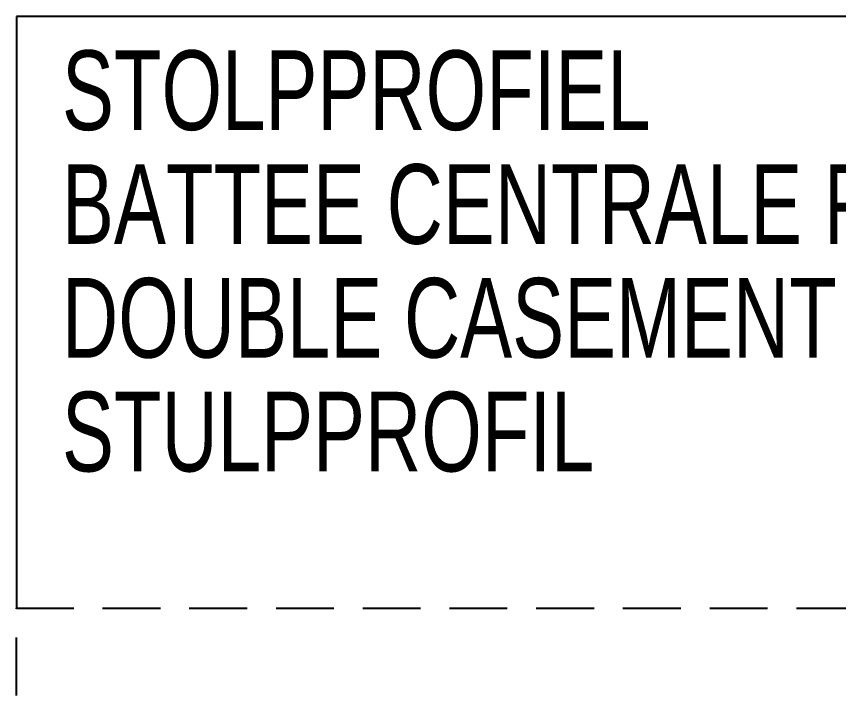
# Model space of a CAD drawing. Header units: millimetres. Extents: x -158 to 6343, y 4572 to 7765.
# Drawn here: x 3691 to 3871.6, y 4806.4 to 4957.6 of the extents above; entities that cross this region are included whole.
import ezdxf

# ---------------------------------------------------------------- set-up
doc = ezdxf.new("R2010")
doc.units = ezdxf.units.MM
doc.header["$LTSCALE"] = 0.2
doc.linetypes.add('DASHED2', pattern=[9.524999999999999, 6.35, -3.175])
for name, color, linetype in [('RI-LAYOUT', 7, 'Continuous'), ('RI-TEXT-GENERAL-DEU', 7, 'Continuous'), ('RI-TEXT-GENERAL-ENG', 7, 'Continuous'), ('RI-TEXT-GENERAL-FRA', 7, 'Continuous'), ('RI-TEXT-GENERAL-NL', 7, 'Continuous')]:
    doc.layers.add(name, color=color, linetype=linetype)
doc.styles.add('T8', font='arial.ttf', dxfattribs={"width": 0.7, "height": 3.5})

# ---------------------------------------------------------------- blocks, each defined once
blk = doc.blocks.new('info-text-ARCH-1')
at = {"layer": 'RI-TEXT-GENERAL-DEU', "style": 'T8', "width": 0.7}
blk.add_attdef('DEU', (2.5, 1.190873040000724), '', height=1.75, dxfattribs=at)
at = {"layer": 'RI-TEXT-GENERAL-ENG', "style": 'T8', "width": 0.7}
blk.add_attdef('ENG', (2.5, 3.690873040000724), '', height=1.75, dxfattribs=at)
at = {"layer": 'RI-TEXT-GENERAL-FRA', "style": 'T8', "width": 0.7}
blk.add_attdef('FRA', (2.5, 6.190873040000724), '', height=1.75, dxfattribs=at)
at = {"layer": 'RI-TEXT-GENERAL-NL', "style": 'T8', "width": 0.7}
blk.add_attdef('NED', (2.5, 8.690873040000724), '', height=1.75, dxfattribs=at)

msp = doc.modelspace()

# ---------------------------------------------------------------- linework, layer by layer
at = {"layer": 'RI-LAYOUT'}
for p, q in [((4052.198412387697, 4957.583454490292), (3691.028036541647, 4957.583454490293)), ((3691.028036541647, 4957.583454490293), (3691.028036541647, 4827.583454490293))]:
    msp.add_line(p, q, dxfattribs=at)
at = {"layer": 'RI-LAYOUT', "linetype": 'DASHED2', "ltscale": 10, "flags": 128}
msp.add_lwpolyline([(4052.198412387697, 4655.228882563325), (3691.028036541647, 4655.228882563325), (3691.028036541647, 4827.583454490293), (4052.198412387697, 4827.583454490293)], close=True, dxfattribs=at)

# ---------------------------------------------------------------- block references
ref = msp.add_blockref('info-text-ARCH-1', (3676.028036541647, 4845.714287528201), dxfattribs=dict(xscale=10, yscale=10, zscale=10))
ref.add_attrib('NED', 'STOLPPROFIEL', (3701.028036541647, 4932.623017928217), dxfattribs={"layer": 'RI-TEXT-GENERAL-NL', "height": 17.5, "style": 'T8', "width": 0.7000000000000001})
ref.add_attrib('FRA', 'BATTEE CENTRALE FEN. DOUBLE OUVR.', (3701.028036541647, 4907.623017928217), dxfattribs={"layer": 'RI-TEXT-GENERAL-FRA', "height": 17.5, "style": 'T8', "width": 0.7000000000000001})
ref.add_attrib('ENG', 'DOUBLE CASEMENT PROFILE', (3701.028036541647, 4882.623017928217), dxfattribs={"layer": 'RI-TEXT-GENERAL-ENG', "height": 17.5, "style": 'T8', "width": 0.7000000000000001})
ref.add_attrib('DEU', 'STULPPROFIL', (3701.028036541647, 4857.623017928217), dxfattribs={"layer": 'RI-TEXT-GENERAL-DEU', "height": 17.5, "style": 'T8', "width": 0.7000000000000001})

doc.saveas('drawing.dxf')
